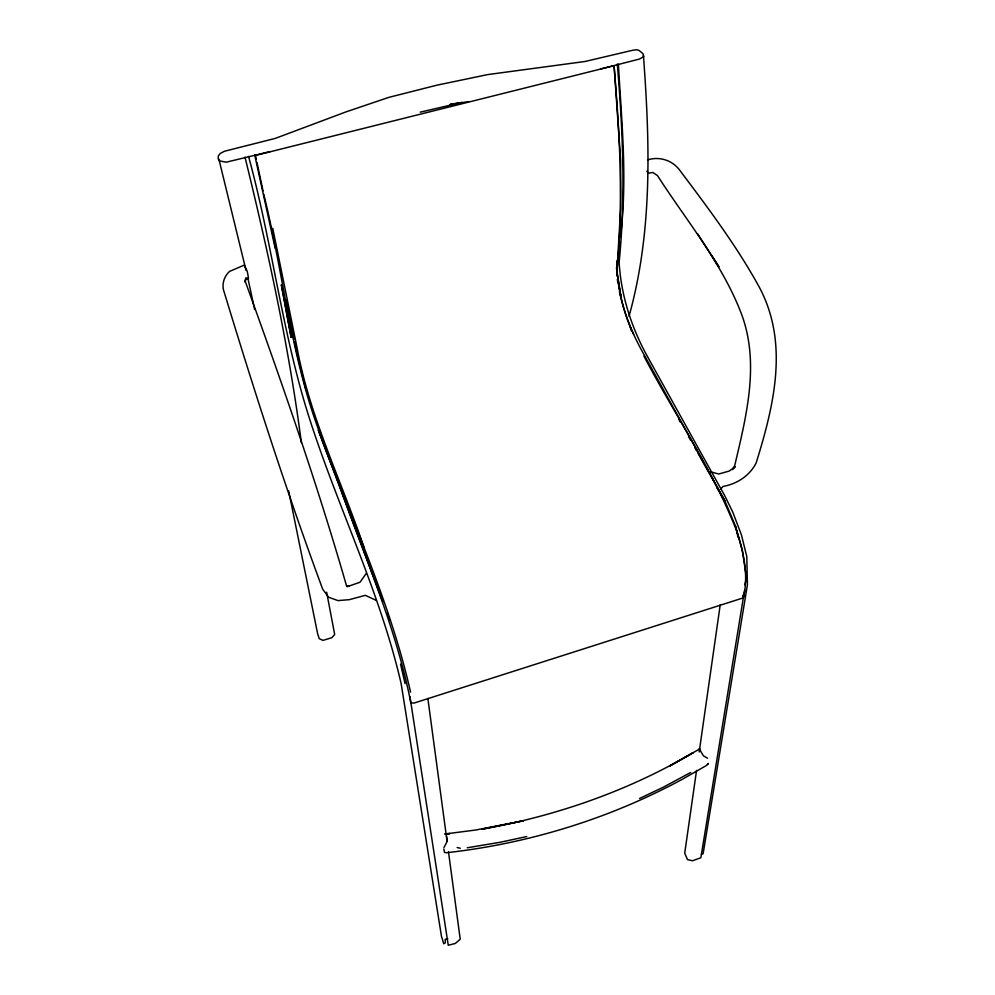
<?xml version="1.0" encoding="UTF-8"?>
<svg xmlns="http://www.w3.org/2000/svg" width="995" height="995" viewBox="0 0 995 995"><rect width="100%" height="100%" fill="white"/><g stroke="black" fill="none" stroke-linecap="round" stroke-linejoin="round"><path stroke-width="1.49" d="M619.425 247.718L619.985 241.611M620.407 237.021C627.621 179.61 621.614 121.701 618.392 64.24M696.55 770.404L684.709 853.225L687.545 859.643L692.532 860.762L700.853 857.765L744.546 590.408M699.186 751.996L720.231 604.736M336.123 475.921C361.857 551.143 395.575 624.325 410.811 702.768L414.044 703.067L743.364 597.846C748.7 575.62 743.75 552.611 736.835 531.33C712.793 469.615 674.535 414.542 643.902 356.098M744.869 584.936L746.437 577.548L742.332 550.384L735.504 526.094L724.845 500.846L643.952 354.481C632.708 334.768 624.188 313.761 619.437 291.56M629.027 316.273C652.745 231.449 649.859 142.484 643.442 55.558M245.106 282.182L246.175 277.742L245.267 279.408L248.576 278.438L247.257 271.349L244.235 265.118L229.596 271.386C224.596 275.864 222.134 282.692 223.328 289.321C253.974 390.127 286.112 490.523 322.753 589.338L328.686 597.261L337.989 600.607L349.481 599.637L365.314 595.333L376.272 600.383M732.432 469.64L734.708 465.598C746.474 415.549 760.354 361.906 740.653 311.87C721.126 261.946 686.189 220.293 657.484 175.605L652.882 172.458L648.379 173.217L646.874 171.215M443.981 847.553L447.29 841.123L446.494 836.049M366.421 573.182L359.991 582.249L347.155 586.702M720.654 489.042L723.091 486.418C737.146 483.931 749.558 475.809 756.138 463.011C774.371 404.269 789.781 340.663 757.444 283.811C734.982 243.613 707.134 206.724 679.535 169.958C672.172 160.17 659.312 156.19 647.683 159.859M733.34 468.732L735.143 466.891M707.37 764.508L708.428 763.439L706.45 765.491L682.707 779.073C609.748 818.599 528.967 843.499 446.531 852.74L444.541 852.429L443.832 849.009M734.919 466.817L729.298 471.033L718.788 473.993L710.567 471.866M690.729 772.468L663.553 787.07L639.511 798.512M600.781 68.941L639.399 59.078L643.74 56.64L642.907 53.593L639.151 50.496L636.825 49.75L632.982 50.198L585.01 61.491L487.674 74.6L436.954 85.172L388.883 97.361L345.999 111.888L275.329 138.38L224.447 151.265L220.281 153.441L218.378 155.842L218.166 158.591L219.298 160.867L226.275 162.185L269.993 151.601M420.288 112.149L461.966 102.473L450.188 104.363M526.765 836.559L500.05 842.28L467.277 847.777M701.388 854.108L703.117 853.747L747.432 584.786L746.785 556.553L741.449 534.949L732.768 512.089L724.845 495.908L647.621 356.819C631.514 327.853 621.104 295.54 619.114 262.382C625.78 196.351 622.808 130.022 617.31 64.016M447.787 938.845L445.213 939.317L445.312 942.862L443.745 943.757L441.457 936.245L401.172 683.789C379.058 587.535 333.424 498.619 305.055 404.244C280.938 322.89 270.976 238.191 248.539 156.364M450.349 104.375L468.608 101.627M445.71 833.872L449.715 833.623L444.74 834.009L475.784 830.004L523.432 820.8L481.854 829.221C555.944 816.012 628.293 791 693.192 752.643L669.399 766.175L699.833 748.874M346.72 585.98L349.121 586.067M457.14 847.529L460.275 848.262M707.557 758.202L703.403 755.79L699.224 748.775M711.562 255.429L718.937 266.834L697.532 233.688M716.86 487.712L718.452 490.336M720.057 492.96L724.845 500.846L698.08 453.471M678.963 419.629L680.493 422.34M688.901 437.228L690.43 439.927M695.02 448.048L696.55 450.76M633.604 334.221C625.656 317.952 621.017 300.254 618.243 282.418L620.917 296.896L616.415 267.68M323.076 441.37C291.212 362.279 284.234 276.237 263.675 194.013M324.258 444.193L326.049 448.434M382.776 601.627L318.313 430.064C350.14 516.927 390.177 601.527 410.574 692.184M364.357 548.506C341.994 481.99 309.992 417.863 297.182 348.374L272.754 228.328M330.29 460.001L335.066 473.023M244.957 280.515C281.498 381.595 317.007 483.06 346.695 586.403M387.204 613.082L389.592 620.121M630.308 327.28L631.564 331.235M306.025 389.965L297.48 355.464M745.678 574.762L746.437 577.548M742.668 595.271L743.364 597.846M218.925 159.287L246.051 270.478M247.854 277.953L254.633 309.495M244.994 157.123C268.115 251.461 288.873 346.471 301.385 442.874M295.453 346.683L297.132 353.996M735.504 526.094L738.079 537.288M400.562 664.088L405.077 683.677M275.167 248.29L254.695 154.934L257.979 154.834L614.027 65.695C619.81 134.275 623.666 203.229 616.888 271.909L617.211 276.2M255.69 156.327L256.324 159.349M256.971 162.359L263.028 191.003M286.025 299.694L293.898 339.146M294.508 342.18L295.105 345.215M288.687 490.958L317.616 633.653L319.221 638.666L322.977 640.382L331.783 637.72L334.681 634.511L326.658 592.224M620.917 296.896L617.286 274.545L616.751 260.976L616.888 271.909L620.644 208.676L620.644 160.892L614.126 65.869M409.94 696.55L448.26 945.25L455.349 943.447L460.225 939.218L448.471 851.807M427.862 698.453L447.029 841.073M617.435 279.073L617.646 281.933M283.998 298.612L281.336 284.744L291.162 337.541L283.998 298.612"/></g></svg>
